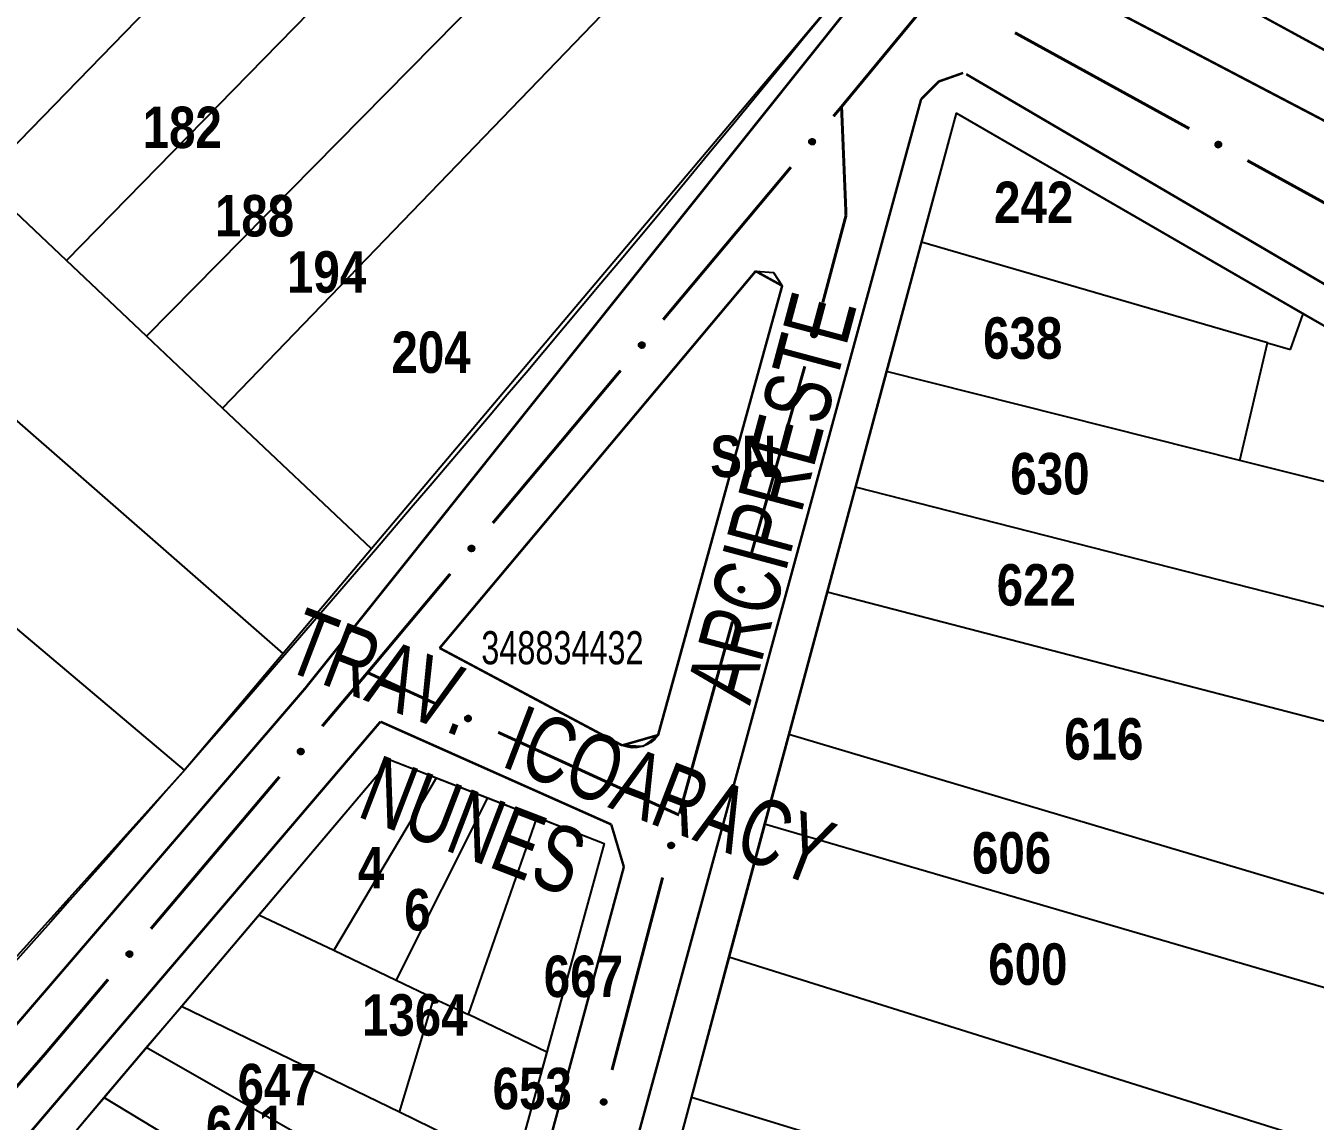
# Model space of a CAD drawing. Extents: x 200120 to 201962, y 4837541 to 4839252.
# Drawn here: x 200762.7 to 200840.5, y 4838831.1 to 4838897.2 of the extents above; entities that cross this region are included whole.
import ezdxf
from ezdxf.enums import TextEntityAlignment as Align

# ---------------------------------------------------------------- set-up
doc = ezdxf.new("R2010")
doc.units = 0
doc.header["$LTSCALE"] = 3
doc.header["$MEASUREMENT"] = 0
for name, color, linetype in [('CD-MALHA-LOTES', 40, 'CONTINUOUS'), ('CD_TXT_QUADRA', 7, 'CONTINUOUS'), ('RU-QUADRAS', 210, 'CONTINUOUS'), ('SV-EIXO-RUA-PAV', 20, 'CONTINUOUS'), ('SV-RUA-PAVIM-S-GUIA-C-GUIA', 7, 'CONTINUOUS'), ('SV-TXT-RUA-PAV-S-GUIA-C-GUIA', 7, 'CONTINUOUS'), ('Th_NmrPort', 1, 'CONTINUOUS')]:
    doc.layers.add(name, color=color, linetype=linetype)
doc.styles.add('3488-34-2D_TXTB$0$ARIAL', font='ARIAL.TTF')
doc.styles.add('ARIAL', font='ARIAL.TTF')
doc.styles.get("Standard").update_dxf_attribs({"font": 'swisscbo.ttf'})

msp = doc.modelspace()

# ---------------------------------------------------------------- linework, layer by layer
at = {"layer": 'CD-MALHA-LOTES'}
for p, q in [((200760.06, 4838887.91), (200791.12, 4838919.87)), ((200765.2, 4838883.05), (200796.22, 4838914.81)), ((200770.03, 4838878.48), (200801.07, 4838910)), ((200774.61, 4838874.15), (200805.22, 4838905.9)), ((200811.94, 4838899.23), (200783.59, 4838865.66)), ((200845.25, 4838893.47), (200834.76, 4838899.19)), ((200816.78, 4838884.15), (200818.88, 4838891.93)), ((200818.88, 4838891.93), (200839.79, 4838879.84)), ((200778.26, 4838859.36), (200743.84, 4838889.43)), ((200765.2, 4838883.05), (200760.06, 4838887.91)), ((200814.67, 4838876.35), (200816.78, 4838884.15)), ((200837.64, 4838878.09), (200816.78, 4838884.15)), ((200770.03, 4838878.48), (200765.2, 4838883.05)), ((200787.71, 4838859.68), (200806.77, 4838882.41)), ((200808.37, 4838881.53), (200800.88, 4838854.43)), ((200839.03, 4838877.69), (200839.79, 4838879.84)), ((200839.79, 4838879.84), (200859.39, 4838868.52)), ((200774.61, 4838874.15), (200770.03, 4838878.48)), ((200835.98, 4838870.99), (200837.64, 4838878.09)), ((200837.64, 4838878.09), (200839.03, 4838877.69)), ((200812.8, 4838869.39), (200814.67, 4838876.35)), ((200835.98, 4838870.99), (200814.67, 4838876.35)), ((200772.32, 4838852.32), (200745.32, 4838875.06)), ((200783.59, 4838865.66), (200774.61, 4838874.15)), ((200856.53, 4838865.83), (200835.98, 4838870.99)), ((200811.09, 4838863.05), (200812.8, 4838869.39)), ((200854.67, 4838858.68), (200812.8, 4838869.39)), ((200783.59, 4838865.66), (200778.26, 4838859.36)), ((200808.77, 4838854.46), (200811.09, 4838863.05)), ((200858.53, 4838850.7), (200811.09, 4838863.05)), ((200778.26, 4838859.36), (200772.32, 4838852.32)), ((200798.72, 4838853.81), (200787.71, 4838859.68)), ((200807.31, 4838849.06), (200808.77, 4838854.46)), ((200860.2, 4838839.14), (200808.77, 4838854.46)), ((200776.8, 4838843.58), (200784.73, 4838852.93)), ((200784.73, 4838852.93), (200787.51, 4838851.85)), ((200772.32, 4838852.32), (200746.27, 4838823.43)), ((200781.33, 4838841.43), (200787.51, 4838851.85)), ((200787.51, 4838851.85), (200790.61, 4838850.64)), ((200785.08, 4838839.64), (200790.61, 4838850.64)), ((200790.61, 4838850.64), (200793.59, 4838849.48)), ((200789.44, 4838837.57), (200793.59, 4838849.48)), ((200793.59, 4838849.48), (200797.63, 4838847.9)), ((200805.16, 4838841.03), (200807.31, 4838849.06)), ((200858.52, 4838834.09), (200807.31, 4838849.06)), ((200797.63, 4838847.9), (200794.17, 4838835.31)), ((200772.13, 4838838.07), (200776.8, 4838843.58)), ((200781.33, 4838841.43), (200776.8, 4838843.58)), ((200785.08, 4838839.64), (200781.33, 4838841.43)), ((200802.89, 4838832.57), (200805.16, 4838841.03)), ((200855.57, 4838825.21), (200805.16, 4838841.03)), ((200787.36, 4838838.55), (200785.08, 4838839.64)), ((200785.29, 4838831.68), (200787.36, 4838838.55)), ((200787.36, 4838838.55), (200789.44, 4838837.57)), ((200770.01, 4838835.58), (200772.13, 4838838.07)), ((200785.29, 4838831.68), (200772.13, 4838838.07)), ((200794.17, 4838835.31), (200789.44, 4838837.57)), ((200767.46, 4838832.57), (200770.01, 4838835.58)), ((200790.95, 4838823.64), (200770.01, 4838835.58)), ((200794.17, 4838835.31), (200792.24, 4838828.31)), ((200763.18, 4838827.52), (200767.46, 4838832.57)), ((200786.89, 4838820.83), (200767.46, 4838832.57)), ((200799.86, 4838821.23), (200802.89, 4838832.57)), ((200852.94, 4838817.31), (200802.89, 4838832.57)), ((200792.24, 4838828.31), (200785.29, 4838831.68))]:
    msp.add_line(p, q, dxfattribs=at)
for points in [[(200806.77, 4838882.41), (200807.85, 4838882.33), (200808.37, 4838881.53)], [(200800.88, 4838854.43), (200799.96, 4838853.75), (200798.72, 4838853.81)]]:
    msp.add_lwpolyline(points, dxfattribs=at)
at = {"layer": 'RU-QUADRAS', "color": 6, "linetype": 'Continuous'}
for points in [[(200675.48, 4838861.45), (200765.86, 4838942.42), (200767.5, 4838942.26, -0.011193), (200811.94, 4838899.23, -0.016254), (200738.31, 4838814.61), (200678.68, 4838858.06)], [(200787.71, 4838859.68), (200806.77, 4838882.41), (200807.85, 4838882.33), (200808.37, 4838881.53), (200800.88, 4838854.43, -0.356472), (200798.72, 4838853.81)]]:
    msp.add_lwpolyline(points, format="xyb", close=True, dxfattribs=at)
for points in [[(200890.13, 4838868.92), (200823.66, 4838905.25), (200822.38, 4838908.11), (200827.5, 4838933.49, -0.007432), (200911.25, 4838912.45)], [(200799.86, 4838821.23), (200818.88, 4838891.93), (200880.94, 4838856.08), (200923.83, 4838829, -0.036089)]]:
    msp.add_lwpolyline(points, format="xyb", dxfattribs=at)
msp.add_lwpolyline([(200745.09, 4838807.98), (200748.27, 4838812.37), (200749.67, 4838811.59), (200784.73, 4838852.93), (200797.63, 4838847.9), (200780.6, 4838786.04), (200778.74, 4838785.1)], close=True, dxfattribs=at)
at = {"layer": 'SV-EIXO-RUA-PAV', "const_width": 0.18}
for points in [[(200811.95, 4838892.33), (200817.201, 4838898.685)], [(200822.409, 4838896.789), (200832.925, 4838891.008)], [(200811.464, 4838891.75), (200811.95, 4838892.33)], [(200811.95, 4838892.33), (200812.197, 4838886.335)], [(200836.43, 4838889.081), (200846.946, 4838883.3)], [(200801.19, 4838879.485), (200808.896, 4838888.684)], [(200812.22, 4838885.77), (200810.82, 4838880.519)], [(200812.197, 4838886.335), (200812.22, 4838885.77)], [(200790.916, 4838867.22), (200798.621, 4838876.419)], [(200809.736, 4838876.669), (200806.441, 4838865.13)], [(200783.36, 4838858.2), (200788.347, 4838864.153)], [(200805.371, 4838861.276), (200802.177, 4838849.709)], [(200780.626, 4838854.967), (200783.209, 4838858.021)], [(200783.209, 4838858.021), (200783.36, 4838858.2)], [(200783.961, 4838857.925), (200783.36, 4838858.2)], [(200787.598, 4838856.262), (200783.961, 4838857.925)], [(200802.15, 4838849.61), (200791.236, 4838854.599)], [(200770.294, 4838842.75), (200778.043, 4838851.913)], [(200801.158, 4838845.841), (200798.105, 4838834.235)], [(200763.9, 4838835.19), (200767.711, 4838839.696)], [(200763.836, 4838835.116), (200763.9, 4838835.19)], [(200759.901, 4838830.586), (200763.836, 4838835.116)]]:
    msp.add_lwpolyline(points, dxfattribs=at)
at = {"layer": 'SV-EIXO-RUA-PAV'}
for points in [[(200810.003, 4838890.178), (200809.998, 4838890.226), (200810.004, 4838890.269), (200810.019, 4838890.304), (200810.04, 4838890.33), (200810.065, 4838890.356), (200810.096, 4838890.375), (200810.134, 4838890.39), (200810.183, 4838890.395), (200810.227, 4838890.386), (200810.261, 4838890.374), (200810.29, 4838890.353), (200810.314, 4838890.329), (200810.334, 4838890.296), (200810.348, 4838890.257), (200810.352, 4838890.208), (200810.347, 4838890.166), (200810.331, 4838890.133), (200810.31, 4838890.103), (200810.285, 4838890.078), (200810.255, 4838890.059), (200810.215, 4838890.045), (200810.166, 4838890.041), (200810.125, 4838890.046), (200810.091, 4838890.061), (200810.063, 4838890.082), (200810.038, 4838890.107), (200810.016, 4838890.137), (200810.003, 4838890.178)], [(200834.604, 4838890.21), (200834.651, 4838890.225), (200834.694, 4838890.227), (200834.731, 4838890.219), (200834.761, 4838890.204), (200834.791, 4838890.184), (200834.816, 4838890.158), (200834.838, 4838890.123), (200834.852, 4838890.076), (200834.852, 4838890.032), (200834.846, 4838889.995), (200834.832, 4838889.963), (200834.813, 4838889.934), (200834.785, 4838889.909), (200834.749, 4838889.887), (200834.701, 4838889.874), (200834.659, 4838889.871), (200834.624, 4838889.88), (200834.591, 4838889.895), (200834.561, 4838889.915), (200834.536, 4838889.941), (200834.515, 4838889.977), (200834.502, 4838890.024), (200834.499, 4838890.066), (200834.507, 4838890.101), (200834.522, 4838890.133), (200834.542, 4838890.163), (200834.567, 4838890.19), (200834.604, 4838890.21)], [(200810.43, 4838878.7), (200810.455, 4838878.657), (200810.467, 4838878.616), (200810.467, 4838878.579), (200810.459, 4838878.545), (200810.446, 4838878.512), (200810.427, 4838878.482), (200810.397, 4838878.453), (200810.355, 4838878.428), (200810.311, 4838878.418), (200810.275, 4838878.416), (200810.24, 4838878.423), (200810.208, 4838878.435), (200810.177, 4838878.457), (200810.148, 4838878.487), (200810.124, 4838878.531), (200810.112, 4838878.571), (200810.113, 4838878.607), (200810.12, 4838878.643), (200810.133, 4838878.676), (200810.152, 4838878.706), (200810.183, 4838878.735), (200810.226, 4838878.758), (200810.266, 4838878.771), (200810.303, 4838878.77), (200810.337, 4838878.763), (200810.37, 4838878.751), (200810.402, 4838878.732), (200810.43, 4838878.7)], [(200799.729, 4838877.912), (200799.724, 4838877.961), (200799.73, 4838878.004), (200799.745, 4838878.038), (200799.766, 4838878.065), (200799.791, 4838878.09), (200799.821, 4838878.11), (200799.86, 4838878.125), (200799.909, 4838878.13), (200799.952, 4838878.121), (200799.987, 4838878.108), (200800.016, 4838878.088), (200800.04, 4838878.063), (200800.06, 4838878.031), (200800.074, 4838877.992), (200800.078, 4838877.942), (200800.072, 4838877.9), (200800.057, 4838877.868), (200800.036, 4838877.838), (200800.01, 4838877.813), (200799.98, 4838877.794), (200799.941, 4838877.779), (200799.892, 4838877.776), (200799.85, 4838877.781), (200799.817, 4838877.796), (200799.789, 4838877.817), (200799.763, 4838877.842), (200799.742, 4838877.872), (200799.729, 4838877.912)], [(200789.455, 4838865.647), (200789.45, 4838865.696), (200789.455, 4838865.739), (200789.47, 4838865.773), (200789.492, 4838865.8), (200789.516, 4838865.825), (200789.547, 4838865.845), (200789.586, 4838865.859), (200789.634, 4838865.865), (200789.678, 4838865.856), (200789.712, 4838865.843), (200789.742, 4838865.823), (200789.766, 4838865.798), (200789.785, 4838865.766), (200789.799, 4838865.726), (200789.804, 4838865.677), (200789.798, 4838865.635), (200789.782, 4838865.602), (200789.762, 4838865.573), (200789.736, 4838865.548), (200789.706, 4838865.528), (200789.666, 4838865.514), (200789.618, 4838865.511), (200789.576, 4838865.516), (200789.543, 4838865.531), (200789.514, 4838865.552), (200789.489, 4838865.576), (200789.468, 4838865.606), (200789.455, 4838865.647)], [(200806.048, 4838863.313), (200806.073, 4838863.271), (200806.085, 4838863.229), (200806.086, 4838863.192), (200806.078, 4838863.158), (200806.066, 4838863.125), (200806.046, 4838863.095), (200806.017, 4838863.065), (200805.975, 4838863.04), (200805.932, 4838863.03), (200805.895, 4838863.028), (200805.86, 4838863.034), (200805.828, 4838863.046), (200805.797, 4838863.068), (200805.767, 4838863.098), (200805.743, 4838863.141), (200805.731, 4838863.181), (200805.731, 4838863.218), (200805.738, 4838863.253), (200805.751, 4838863.287), (200805.77, 4838863.317), (200805.8, 4838863.346), (200805.843, 4838863.369), (200805.883, 4838863.382), (200805.92, 4838863.382), (200805.954, 4838863.375), (200805.988, 4838863.363), (200806.019, 4838863.345), (200806.048, 4838863.313)], [(200789.502, 4838855.271), (200789.457, 4838855.253), (200789.414, 4838855.247), (200789.377, 4838855.253), (200789.345, 4838855.266), (200789.314, 4838855.283), (200789.287, 4838855.307), (200789.263, 4838855.341), (200789.245, 4838855.387), (200789.242, 4838855.431), (200789.245, 4838855.467), (200789.257, 4838855.501), (200789.274, 4838855.531), (200789.3, 4838855.558), (200789.335, 4838855.582), (200789.381, 4838855.599), (200789.423, 4838855.605), (200789.459, 4838855.599), (200789.492, 4838855.587), (200789.524, 4838855.569), (200789.55, 4838855.545), (200789.575, 4838855.51), (200789.591, 4838855.464), (200789.597, 4838855.422), (200789.591, 4838855.387), (200789.578, 4838855.354), (200789.561, 4838855.323), (200789.538, 4838855.294), (200789.502, 4838855.271)], [(200779.158, 4838853.402), (200779.153, 4838853.45), (200779.159, 4838853.493), (200779.174, 4838853.527), (200779.195, 4838853.554), (200779.22, 4838853.579), (200779.251, 4838853.599), (200779.29, 4838853.613), (200779.338, 4838853.618), (200779.382, 4838853.609), (200779.416, 4838853.596), (200779.446, 4838853.576), (200779.469, 4838853.551), (200779.489, 4838853.519), (200779.503, 4838853.479), (200779.507, 4838853.43), (200779.501, 4838853.388), (200779.485, 4838853.355), (200779.464, 4838853.326), (200779.439, 4838853.301), (200779.408, 4838853.282), (200779.369, 4838853.267), (200779.32, 4838853.264), (200779.278, 4838853.27), (200779.245, 4838853.285), (200779.217, 4838853.306), (200779.191, 4838853.331), (200779.17, 4838853.361), (200779.158, 4838853.402)], [(200801.81, 4838847.886), (200801.835, 4838847.844), (200801.849, 4838847.803), (200801.85, 4838847.765), (200801.842, 4838847.732), (200801.83, 4838847.699), (200801.811, 4838847.668), (200801.782, 4838847.638), (200801.74, 4838847.612), (200801.697, 4838847.602), (200801.661, 4838847.599), (200801.625, 4838847.605), (200801.593, 4838847.617), (200801.562, 4838847.638), (200801.532, 4838847.667), (200801.507, 4838847.71), (200801.495, 4838847.75), (200801.495, 4838847.787), (200801.501, 4838847.822), (200801.513, 4838847.856), (200801.532, 4838847.886), (200801.562, 4838847.916), (200801.605, 4838847.94), (200801.645, 4838847.953), (200801.681, 4838847.953), (200801.716, 4838847.947), (200801.749, 4838847.935), (200801.781, 4838847.917), (200801.81, 4838847.886)], [(200768.826, 4838841.185), (200768.821, 4838841.233), (200768.827, 4838841.276), (200768.842, 4838841.311), (200768.863, 4838841.337), (200768.888, 4838841.362), (200768.919, 4838841.382), (200768.958, 4838841.396), (200769.006, 4838841.401), (200769.05, 4838841.392), (200769.084, 4838841.379), (200769.114, 4838841.359), (200769.137, 4838841.334), (200769.157, 4838841.302), (200769.171, 4838841.262), (200769.175, 4838841.213), (200769.169, 4838841.171), (200769.153, 4838841.138), (200769.132, 4838841.109), (200769.107, 4838841.084), (200769.076, 4838841.065), (200769.037, 4838841.051), (200768.988, 4838841.047), (200768.946, 4838841.053), (200768.913, 4838841.068), (200768.885, 4838841.089), (200768.859, 4838841.114), (200768.838, 4838841.144), (200768.826, 4838841.185)], [(200797.741, 4838832.412), (200797.766, 4838832.37), (200797.78, 4838832.329), (200797.781, 4838832.292), (200797.773, 4838832.258), (200797.762, 4838832.225), (200797.743, 4838832.194), (200797.714, 4838832.164), (200797.672, 4838832.139), (200797.629, 4838832.128), (200797.592, 4838832.125), (200797.557, 4838832.131), (200797.525, 4838832.142), (200797.493, 4838832.163), (200797.464, 4838832.193), (200797.439, 4838832.235), (200797.426, 4838832.276), (200797.426, 4838832.312), (200797.432, 4838832.347), (200797.444, 4838832.381), (200797.463, 4838832.412), (200797.493, 4838832.442), (200797.535, 4838832.466), (200797.575, 4838832.479), (200797.612, 4838832.48), (200797.646, 4838832.473), (200797.68, 4838832.461), (200797.712, 4838832.444), (200797.741, 4838832.412)]]:
    msp.add_lwpolyline(points, close=True, dxfattribs=at)
for points in [[(200809.998, 4838890.226), (200810.096, 4838890.375)], [(200810.002, 4838890.204), (200810.111, 4838890.377)], [(200810.002, 4838890.251), (200810.075, 4838890.358)], [(200810.003, 4838890.178), (200810.134, 4838890.39)], [(200810.004, 4838890.269), (200810.065, 4838890.356)], [(200810.012, 4838890.157), (200810.158, 4838890.389)], [(200810.016, 4838890.137), (200810.183, 4838890.395)], [(200810.03, 4838890.125), (200810.202, 4838890.388)], [(200810.038, 4838890.107), (200810.227, 4838890.386)], [(200810.052, 4838890.098), (200810.239, 4838890.377)], [(200810.063, 4838890.082), (200810.261, 4838890.374)], [(200810.079, 4838890.074), (200810.277, 4838890.36)], [(200810.091, 4838890.061), (200810.29, 4838890.353)], [(200810.111, 4838890.056), (200810.301, 4838890.338)], [(200810.125, 4838890.046), (200810.314, 4838890.329)], [(200810.148, 4838890.045), (200810.322, 4838890.308)], [(200810.166, 4838890.041), (200810.334, 4838890.296)], [(200810.192, 4838890.047), (200810.34, 4838890.274)], [(200810.215, 4838890.045), (200810.348, 4838890.257)], [(200810.237, 4838890.057), (200810.346, 4838890.226)], [(200810.255, 4838890.059), (200810.352, 4838890.208)], [(200810.272, 4838890.072), (200810.346, 4838890.181)], [(200810.285, 4838890.078), (200810.347, 4838890.166)], [(200834.499, 4838890.066), (200834.813, 4838889.934)], [(200834.502, 4838890.043), (200834.794, 4838889.923)], [(200834.502, 4838890.024), (200834.785, 4838889.909)], [(200834.506, 4838890.081), (200834.819, 4838889.949)], [(200834.507, 4838890.101), (200834.832, 4838889.963)], [(200834.512, 4838890), (200834.764, 4838889.899)], [(200834.515, 4838889.977), (200834.749, 4838889.887)], [(200834.517, 4838890.116), (200834.836, 4838889.978)], [(200834.522, 4838890.133), (200834.846, 4838889.995)], [(200834.531, 4838889.958), (200834.718, 4838889.884)], [(200834.536, 4838890.147), (200834.846, 4838890.017)], [(200834.536, 4838889.941), (200834.701, 4838889.874)], [(200834.542, 4838890.163), (200834.852, 4838890.032)], [(200834.553, 4838889.926), (200834.674, 4838889.875)], [(200834.558, 4838890.174), (200834.849, 4838890.056)], [(200834.561, 4838889.915), (200834.659, 4838889.871)], [(200834.567, 4838890.19), (200834.852, 4838890.076)], [(200834.585, 4838890.198), (200834.841, 4838890.099)], [(200834.604, 4838890.21), (200834.838, 4838890.123)], [(200834.63, 4838890.217), (200834.82, 4838890.144)], [(200834.651, 4838890.225), (200834.816, 4838890.158)], [(200834.676, 4838890.226), (200834.795, 4838890.175)], [(200834.694, 4838890.227), (200834.791, 4838890.184)], [(200810.266, 4838878.771), (200810.208, 4838878.435)], [(200810.283, 4838878.767), (200810.224, 4838878.432)], [(200810.303, 4838878.77), (200810.24, 4838878.423)], [(200799.724, 4838877.961), (200799.821, 4838878.11)], [(200799.727, 4838877.939), (200799.836, 4838878.111)], [(200799.727, 4838877.985), (200799.801, 4838878.093)], [(200799.729, 4838877.912), (200799.86, 4838878.125)], [(200799.73, 4838878.004), (200799.791, 4838878.09)], [(200799.737, 4838877.891), (200799.884, 4838878.123)], [(200799.742, 4838877.872), (200799.909, 4838878.13)], [(200799.756, 4838877.86), (200799.927, 4838878.122)], [(200799.763, 4838877.842), (200799.952, 4838878.121)], [(200799.777, 4838877.833), (200799.965, 4838878.112)], [(200799.789, 4838877.817), (200799.987, 4838878.108)], [(200799.805, 4838877.808), (200800.002, 4838878.095)], [(200799.817, 4838877.796), (200800.016, 4838878.088)], [(200799.836, 4838877.791), (200800.027, 4838878.073)], [(200799.85, 4838877.781), (200800.04, 4838878.063)], [(200799.873, 4838877.779), (200800.048, 4838878.043)], [(200799.892, 4838877.776), (200800.06, 4838878.031)], [(200799.918, 4838877.781), (200800.065, 4838878.009)], [(200799.941, 4838877.779), (200800.074, 4838877.992)], [(200810.133, 4838878.676), (200810.112, 4838878.571)], [(200810.142, 4838878.687), (200810.119, 4838878.557)], [(200810.152, 4838878.706), (200810.124, 4838878.531)], [(200810.168, 4838878.715), (200810.137, 4838878.516)], [(200810.183, 4838878.735), (200810.148, 4838878.487)], [(200810.205, 4838878.743), (200810.163, 4838878.475)], [(200810.226, 4838878.758), (200810.177, 4838878.457)], [(200810.245, 4838878.763), (200810.193, 4838878.451)], [(200810.319, 4838878.764), (200810.255, 4838878.422)], [(200810.337, 4838878.763), (200810.275, 4838878.416)], [(200810.354, 4838878.753), (200810.296, 4838878.421)], [(200810.37, 4838878.751), (200810.311, 4838878.418)], [(200810.385, 4838878.737), (200810.335, 4838878.427)], [(200810.402, 4838878.732), (200810.355, 4838878.428)], [(200810.414, 4838878.716), (200810.375, 4838878.444)], [(200810.43, 4838878.7), (200810.397, 4838878.453)], [(200810.443, 4838878.676), (200810.413, 4838878.475)], [(200810.455, 4838878.657), (200810.427, 4838878.482)], [(200810.462, 4838878.634), (200810.438, 4838878.506)], [(200810.467, 4838878.616), (200810.446, 4838878.512)], [(200799.962, 4838877.792), (200800.071, 4838877.961)], [(200799.98, 4838877.794), (200800.078, 4838877.942)], [(200799.998, 4838877.807), (200800.071, 4838877.916)], [(200800.01, 4838877.813), (200800.072, 4838877.9)], [(200789.45, 4838865.696), (200789.547, 4838865.845)], [(200789.453, 4838865.674), (200789.562, 4838865.846)], [(200789.453, 4838865.72), (200789.527, 4838865.827)], [(200789.455, 4838865.647), (200789.586, 4838865.859)], [(200789.455, 4838865.739), (200789.516, 4838865.825)], [(200789.463, 4838865.626), (200789.609, 4838865.858)], [(200789.468, 4838865.606), (200789.634, 4838865.865)], [(200789.481, 4838865.595), (200789.653, 4838865.857)], [(200789.489, 4838865.576), (200789.678, 4838865.856)], [(200789.503, 4838865.568), (200789.691, 4838865.847)], [(200789.514, 4838865.552), (200789.712, 4838865.843)], [(200789.53, 4838865.543), (200789.728, 4838865.83)], [(200789.543, 4838865.531), (200789.742, 4838865.823)], [(200789.562, 4838865.525), (200789.752, 4838865.808)], [(200789.576, 4838865.516), (200789.766, 4838865.798)], [(200789.599, 4838865.514), (200789.773, 4838865.778)], [(200789.618, 4838865.511), (200789.785, 4838865.766)], [(200789.643, 4838865.516), (200789.791, 4838865.743)], [(200789.666, 4838865.514), (200789.799, 4838865.726)], [(200789.688, 4838865.527), (200789.797, 4838865.695)], [(200789.706, 4838865.528), (200789.804, 4838865.677)], [(200789.723, 4838865.542), (200789.797, 4838865.651)], [(200789.736, 4838865.548), (200789.798, 4838865.635)], [(200805.751, 4838863.287), (200805.731, 4838863.181)], [(200805.76, 4838863.297), (200805.738, 4838863.167)], [(200805.77, 4838863.317), (200805.743, 4838863.141)], [(200805.786, 4838863.325), (200805.757, 4838863.127)], [(200805.8, 4838863.346), (200805.767, 4838863.098)], [(200805.822, 4838863.354), (200805.782, 4838863.086)], [(200805.843, 4838863.369), (200805.797, 4838863.068)], [(200805.862, 4838863.374), (200805.812, 4838863.062)], [(200805.883, 4838863.382), (200805.828, 4838863.046)], [(200805.9, 4838863.379), (200805.844, 4838863.043)], [(200805.92, 4838863.382), (200805.86, 4838863.034)], [(200805.936, 4838863.376), (200805.875, 4838863.033)], [(200805.954, 4838863.375), (200805.895, 4838863.028)], [(200805.971, 4838863.365), (200805.916, 4838863.033)], [(200805.988, 4838863.363), (200805.932, 4838863.03)], [(200806.002, 4838863.349), (200805.955, 4838863.04)], [(200806.019, 4838863.345), (200805.975, 4838863.04)], [(200806.032, 4838863.328), (200805.995, 4838863.057)], [(200806.048, 4838863.313), (200806.017, 4838863.065)], [(200806.061, 4838863.289), (200806.033, 4838863.087)], [(200806.073, 4838863.271), (200806.046, 4838863.095)], [(200806.08, 4838863.247), (200806.057, 4838863.119)], [(200806.085, 4838863.229), (200806.066, 4838863.125)], [(200789.578, 4838855.354), (200789.245, 4838855.467)], [(200789.566, 4838855.339), (200789.247, 4838855.445)], [(200789.583, 4838855.372), (200789.254, 4838855.486)], [(200789.591, 4838855.387), (200789.257, 4838855.501)], [(200789.591, 4838855.407), (200789.269, 4838855.515)], [(200789.597, 4838855.422), (200789.274, 4838855.531)], [(200789.592, 4838855.445), (200789.292, 4838855.543)], [(200789.591, 4838855.464), (200789.3, 4838855.558)], [(200789.579, 4838855.487), (200789.32, 4838855.569)], [(200789.575, 4838855.51), (200789.335, 4838855.582)], [(200789.556, 4838855.528), (200789.365, 4838855.588)], [(200789.55, 4838855.545), (200789.381, 4838855.599)], [(200789.533, 4838855.558), (200789.408, 4838855.6)], [(200789.524, 4838855.569), (200789.423, 4838855.605)], [(200789.561, 4838855.323), (200789.242, 4838855.431)], [(200789.538, 4838855.294), (200789.245, 4838855.387)], [(200789.546, 4838855.31), (200789.247, 4838855.406)], [(200789.52, 4838855.285), (200789.258, 4838855.364)], [(200789.502, 4838855.271), (200789.263, 4838855.341)], [(200789.477, 4838855.262), (200789.282, 4838855.321)], [(200789.457, 4838855.253), (200789.287, 4838855.307)], [(200789.432, 4838855.25), (200789.309, 4838855.292)], [(200789.414, 4838855.247), (200789.314, 4838855.283)], [(200779.153, 4838853.45), (200779.251, 4838853.599)], [(200779.156, 4838853.428), (200779.266, 4838853.6)], [(200779.156, 4838853.475), (200779.23, 4838853.582)], [(200779.158, 4838853.402), (200779.29, 4838853.613)], [(200779.159, 4838853.493), (200779.22, 4838853.579)], [(200779.166, 4838853.381), (200779.313, 4838853.612)], [(200779.17, 4838853.361), (200779.338, 4838853.618)], [(200779.184, 4838853.349), (200779.357, 4838853.611)], [(200779.191, 4838853.331), (200779.382, 4838853.609)], [(200779.206, 4838853.322), (200779.395, 4838853.6)], [(200779.217, 4838853.306), (200779.416, 4838853.596)], [(200779.233, 4838853.297), (200779.432, 4838853.583)], [(200779.245, 4838853.285), (200779.446, 4838853.576)], [(200779.264, 4838853.279), (200779.456, 4838853.561)], [(200779.278, 4838853.27), (200779.469, 4838853.551)], [(200779.301, 4838853.268), (200779.477, 4838853.531)], [(200779.32, 4838853.264), (200779.489, 4838853.519)], [(200779.346, 4838853.27), (200779.494, 4838853.496)], [(200779.369, 4838853.267), (200779.503, 4838853.479)], [(200779.39, 4838853.28), (200779.5, 4838853.448)], [(200779.408, 4838853.282), (200779.507, 4838853.43)], [(200779.426, 4838853.295), (200779.5, 4838853.404)], [(200779.439, 4838853.301), (200779.501, 4838853.388)], [(200801.513, 4838847.856), (200801.495, 4838847.75)], [(200801.522, 4838847.867), (200801.502, 4838847.737)], [(200801.532, 4838847.886), (200801.507, 4838847.71)], [(200801.548, 4838847.895), (200801.521, 4838847.696)], [(200801.562, 4838847.916), (200801.532, 4838847.667)], [(200801.584, 4838847.924), (200801.547, 4838847.656)], [(200801.605, 4838847.94), (200801.562, 4838847.638)], [(200801.623, 4838847.945), (200801.578, 4838847.632)], [(200801.645, 4838847.953), (200801.593, 4838847.617)], [(200801.661, 4838847.95), (200801.609, 4838847.614)], [(200801.681, 4838847.953), (200801.625, 4838847.605)], [(200801.697, 4838847.948), (200801.641, 4838847.604)], [(200801.716, 4838847.947), (200801.661, 4838847.599)], [(200801.733, 4838847.937), (200801.682, 4838847.605)], [(200801.749, 4838847.935), (200801.697, 4838847.602)], [(200801.764, 4838847.922), (200801.72, 4838847.611)], [(200801.781, 4838847.917), (200801.74, 4838847.612)], [(200801.794, 4838847.901), (200801.76, 4838847.629)], [(200801.81, 4838847.886), (200801.782, 4838847.638)], [(200801.823, 4838847.862), (200801.798, 4838847.66)], [(200801.835, 4838847.844), (200801.811, 4838847.668)], [(200801.843, 4838847.82), (200801.822, 4838847.692)], [(200801.849, 4838847.803), (200801.83, 4838847.699)], [(200768.821, 4838841.233), (200768.919, 4838841.382)], [(200768.824, 4838841.211), (200768.934, 4838841.383)], [(200768.824, 4838841.258), (200768.899, 4838841.365)], [(200768.826, 4838841.185), (200768.958, 4838841.396)], [(200768.827, 4838841.276), (200768.888, 4838841.362)], [(200768.834, 4838841.164), (200768.981, 4838841.395)], [(200768.838, 4838841.144), (200769.006, 4838841.401)], [(200768.852, 4838841.132), (200769.025, 4838841.394)], [(200768.859, 4838841.114), (200769.05, 4838841.392)], [(200768.874, 4838841.105), (200769.063, 4838841.383)], [(200768.885, 4838841.089), (200769.084, 4838841.379)], [(200768.901, 4838841.08), (200769.1, 4838841.366)], [(200768.913, 4838841.068), (200769.114, 4838841.359)], [(200768.932, 4838841.063), (200769.124, 4838841.344)], [(200768.946, 4838841.053), (200769.137, 4838841.334)], [(200768.969, 4838841.051), (200769.145, 4838841.314)], [(200768.988, 4838841.047), (200769.157, 4838841.302)], [(200769.014, 4838841.053), (200769.162, 4838841.279)], [(200769.037, 4838841.051), (200769.171, 4838841.262)], [(200769.058, 4838841.063), (200769.168, 4838841.231)], [(200769.076, 4838841.065), (200769.175, 4838841.213)], [(200769.094, 4838841.078), (200769.168, 4838841.187)], [(200769.107, 4838841.084), (200769.169, 4838841.171)], [(200797.444, 4838832.381), (200797.426, 4838832.276)], [(200797.453, 4838832.392), (200797.434, 4838832.262)], [(200797.463, 4838832.412), (200797.439, 4838832.235)], [(200797.479, 4838832.421), (200797.453, 4838832.222)], [(200797.493, 4838832.442), (200797.464, 4838832.193)], [(200797.515, 4838832.449), (200797.479, 4838832.181)], [(200797.535, 4838832.466), (200797.493, 4838832.163)], [(200797.554, 4838832.47), (200797.509, 4838832.158)], [(200797.575, 4838832.479), (200797.525, 4838832.142)], [(200797.592, 4838832.476), (200797.541, 4838832.139)], [(200797.612, 4838832.48), (200797.557, 4838832.131)], [(200797.628, 4838832.474), (200797.573, 4838832.13)], [(200797.646, 4838832.473), (200797.592, 4838832.125)], [(200797.663, 4838832.463), (200797.614, 4838832.131)], [(200797.68, 4838832.461), (200797.629, 4838832.128)], [(200797.695, 4838832.448), (200797.652, 4838832.138)], [(200797.712, 4838832.444), (200797.672, 4838832.139)], [(200797.725, 4838832.428), (200797.692, 4838832.155)], [(200797.741, 4838832.412), (200797.714, 4838832.164)], [(200797.754, 4838832.389), (200797.73, 4838832.187)], [(200797.766, 4838832.37), (200797.743, 4838832.194)], [(200797.774, 4838832.347), (200797.754, 4838832.218)], [(200797.78, 4838832.329), (200797.762, 4838832.225)]]:
    msp.add_lwpolyline(points, dxfattribs=at)
at = {"layer": 'SV-RUA-PAVIM-S-GUIA-C-GUIA', "const_width": 0.15}
for points in [[(200864.15, 4838879.39), (200820.63, 4838902.19)], [(200779.6, 4838857.25), (200813.44, 4838899.62)], [(200816.75, 4838892.78), (200817.82, 4838893.85), (200819.286, 4838894.367)], [(200819.47, 4838894.29), (200859.55, 4838870.8)], [(200790.18, 4838795.51), (200816.75, 4838892.78)], [(200806.77, 4838882.41), (200787.71, 4838859.68)], [(200808.37, 4838881.53), (200806.77, 4838882.41)], [(200800.88, 4838854.43), (200808.37, 4838881.53)], [(200787.71, 4838859.68), (200798.72, 4838853.81)], [(200740.33, 4838811.54), (200779.6, 4838857.25)], [(200784.14, 4838855.24), (200744.75, 4838809.07)], [(200798.06, 4838849.04), (200784.14, 4838855.24)], [(200798.72, 4838853.81), (200800.88, 4838854.43)], [(200798.82, 4838846.48), (200798.06, 4838849.04)], [(200784.8, 4838794.69), (200798.82, 4838846.48)]]:
    msp.add_lwpolyline(points, dxfattribs=at)

# ---------------------------------------------------------------- texts
at = {"layer": 'CD_TXT_QUADRA', "color": 7, "linetype": 'Continuous', "style": 'ARIAL', "width": 0.7}
msp.add_text('348834432', height=2, dxfattribs=at).set_placement((200790.22, 4838858.7))
at = {"layer": 'SV-TXT-RUA-PAV-S-GUIA-C-GUIA', "width": 0.7}
for s, rotation, style, p in [('ARCIPRESTE', 75, 'ARIAL', (200806.42, 4838856.18)), ('TRAV.', 339, '3488-34-2D_TXTB$0$ARIAL', (200778.195, 4838858.434)), ('ICOARACY', 339, '3488-34-2D_TXTB$0$ARIAL', (200791.313, 4838852.585)), ('NUNES', 339, '3488-34-2D_TXTB$0$ARIAL', (200782.635, 4838849.56))]:
    msp.add_text(s, height=4, rotation=rotation, dxfattribs=dict(at, style=style)).set_placement(p)
at = {"layer": 'Th_NmrPort', "color": 1}
for s, p in [('182', (200769.793, 4838891.083)), ('242', (200821.15, 4838886.559)), ('188', (200774.153, 4838885.753)), ('194', (200778.503, 4838882.363)), ('638', (200820.49, 4838878.379)), ('204', (200784.803, 4838877.523)), ('SN', (200804.033, 4838871.246)), ('630', (200822.13, 4838870.199)), ('622', (200821.31, 4838863.489)), ('616', (200825.379, 4838854.198)), ('606', (200819.819, 4838847.328)), ('4', (200782.78, 4838846.438)), ('6', (200785.57, 4838843.898)), ('600', (200820.799, 4838840.618)), ('667', (200793.987, 4838839.881)), ('1364', (200783.02, 4838837.556)), ('647', (200775.517, 4838833.352)), ('653', (200790.906, 4838833.115)), ('641', (200773.617, 4838830.822))]:
    msp.add_text(s, height=2.5, dxfattribs=at).set_placement(p, align=Align.MIDDLE_LEFT)

doc.saveas('drawing.dxf')
